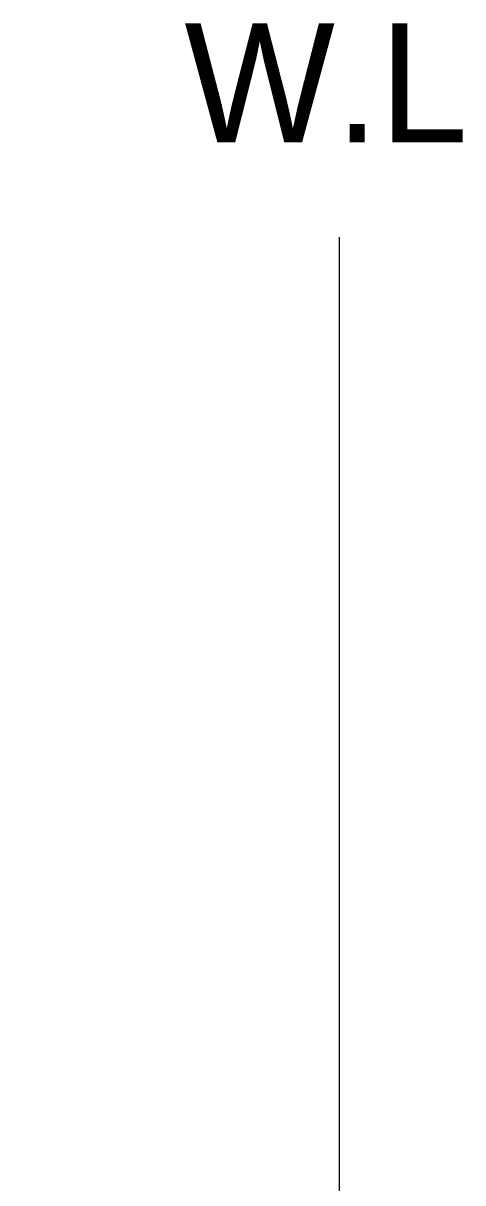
# Model space of a CAD drawing. Extents: x 900 to 2324, y -1513 to 827.
# Drawn here: x 2049.3 to 2090.7, y -744.2 to -634.8 of the extents above; entities that cross this region are included whole.
import ezdxf

# ---------------------------------------------------------------- set-up
doc = ezdxf.new("R2010")
doc.units = 0
doc.header["$LTSCALE"] = 4
doc.header["$MEASUREMENT"] = 0
doc.layers.add('1', color=7, linetype='CONTINUOUS')
doc.layers.add('치수선', color=7, linetype='CONTINUOUS', lineweight=20)
doc.styles.add('Daelim Dimension', font='')
doc.styles.get('Daelim Dimension').set_extended_font_data('나눔고딕')

msp = doc.modelspace()

# ---------------------------------------------------------------- linework, layer by layer
at = {"layer": '1', "color": 7, "linetype": 'Continuous', "lineweight": 18}
for points, knots in [([(2069.37, -851.82), (2069.43, -829.08), (2066.41, -806.36), (2056.45, -773.73), (2052.26, -763.21), (2041.94, -743.01), (2035.82, -733.37), (2028.72, -724.46)], [0, 0, 0, 0, 0.5, 0.5, 0.75, 0.75, 1, 1, 1, 1]), ([(2032.3, -724.32), (2034.13, -726.68), (2037.69, -731.51), (2042.67, -739.05), (2047.3, -746.88), (2051.56, -754.96), (2056.73, -766.03), (2061.1, -777.36), (2064.66, -788.67), (2066.94, -797.05), (2068.88, -805.48), (2070.54, -814.11), (2071.92, -823.09), (2073.02, -832.59), (2073.76, -842.28), (2074.02, -848.77), (2074.08, -851.76)], [0, 0, 0, 0, 0.066499, 0.133873, 0.201247, 0.268621, 0.335995, 0.470742, 0.538116, 0.60549, 0.672864, 0.740238, 0.807612, 0.874986, 0.94236, 1, 1, 1, 1])]:
    msp.add_open_spline(points, degree=3, knots=knots, dxfattribs=at)
at = {"layer": '1', "color": 7, "linetype": 'Continuous', "lineweight": 13}
msp.add_open_spline([(2027.78, -726.4), (2034.65, -735.16), (2040.67, -744.67), (2050.78, -764.57), (2054.89, -774.94), (2061.38, -796.36), (2063.73, -807.28), (2066.85, -829.44), (2067.61, -840.63), (2067.61, -851.79)], degree=3, knots=[0, 0, 0, 0, 0.25, 0.25, 0.5, 0.5, 0.75, 0.75, 1, 1, 1, 1], dxfattribs=at)
at = {"layer": '치수선'}
msp.add_line((2079.09, -1126.61), (2079.09, -654.93), dxfattribs=at)

# ---------------------------------------------------------------- texts
at = {"layer": '치수선', "insert": (2091.21, -634.76), "char_height": 11.25, "attachment_point": 3, "style": 'Daelim Dimension'}
msp.add_mtext_dynamic_manual_height_columns('W.L', width=17.4109, gutter_width=12.5, heights=[0], dxfattribs=at)

doc.saveas('drawing.dxf')
